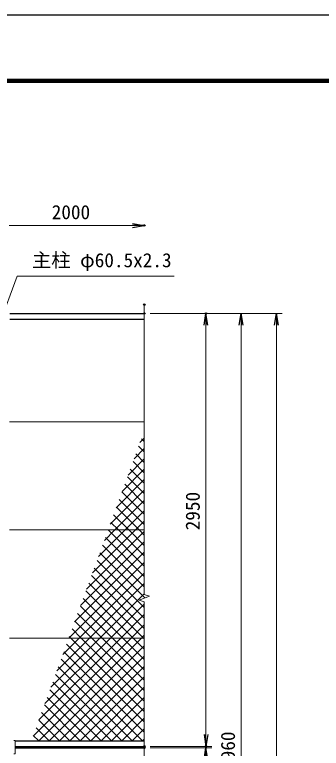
# Model space of a CAD drawing. Units: millimetres, scale not verified. Extents: x -8399 to 8401, y -5940 to 5940.
# Drawn here: x -4276 to -2188, y 941 to 5940 of the extents above; entities that cross this region are included whole.
import ezdxf
from ezdxf.enums import TextEntityAlignment as Align

# ---------------------------------------------------------------- set-up
doc = ezdxf.new("R2010")
doc.units = ezdxf.units.MM
doc.header["$LTSCALE"] = 20
doc.header["$PDMODE"] = 32
doc.header["$PDSIZE"] = 10
for name, color, linetype, lineweight in [('0-1_D-STR1', 1, 'Continuous', 25), ('0-5_D-STR-DIM', 7, 'Continuous', 13), ('0-8_D-STR3', 3, 'Continuous', 13), ('0-9_D-STR-TXT', 7, 'Continuous', 13), ('0-D_D-STR2', 7, 'Continuous', 13), ('0-E_D-TTL', 7, 'Continuous', 25)]:
    doc.layers.add(name, color=color, linetype=linetype, lineweight=lineweight)
doc.layers.add('0-6_0', color=7, linetype='Continuous')
doc.layers.add('0-7_Defpoints', color=8, linetype='Continuous')
doc.styles.add('ＭＳ ゴシック', font='')
doc.styles.get('ＭＳ ゴシック').set_extended_font_data('MS Gothic')

# ---------------------------------------------------------------- blocks, each defined once
blk = doc.blocks.new('_Open')
at = {"layer": '0-6_0'}
blk.add_line((-20, 3.333), (0, 0), dxfattribs=at)
blk.add_lwpolyline([(-20, -3.333), (0, 0), (-20, 0)], dxfattribs=at)

msp = doc.modelspace()

# ---------------------------------------------------------------- linework, layer by layer
at = {"layer": '0-1_D-STR1'}
for p, q in [((-4308.42, 3904.46), (-3393.42, 3904.46)), ((-4308.42, 3866.36), (-3393.42, 3866.36)), ((-4273.42, 992.56), (-3393.42, 992.56)), ((-4273.42, 954.46), (-3393.42, 954.46)), ((-4273.42, 944.46), (-3393.42, 944.46))]:
    msp.add_line(p, q, dxfattribs=at)
at = {"layer": '0-5_D-STR-DIM'}
for p, q in [((-4313.42, 4504.46), (-3473.42, 4504.46)), ((-3393.42, 3964.46), (-3393.42, 1990.11)), ((-3353.42, 3904.46), (-2693.42, 3904.46)), ((-3353.42, 3904.46), (-2453.42, 3904.46)), ((-3353.42, 3904.46), (-2933.42, 3904.46)), ((-2973.42, 1034.46), (-2973.42, 3824.46)), ((-2733.42, 3824.46), (-2733.42, -1975.54)), ((-2493.42, 3824.46), (-2493.42, -2675.54)), ((-3428.66, 1951.63), (-3358.18, 1977.28)), ((-3393.42, 1938.81), (-3428.66, 1951.63)), ((-3358.18, 1977.28), (-3393.42, 1990.11)), ((-3393.42, 1938.81), (-3393.42, -504.89)), ((-2973.42, 1034.46), (-2973.42, 1114.46)), ((-3353.42, 954.46), (-2933.42, 954.46)), ((-3353.42, 954.46), (-2933.42, 954.46)), ((-2973.42, 944.46), (-2973.42, 954.46)), ((-3353.42, 944.46), (-2933.42, 944.46)), ((-3353.42, 944.46), (-2933.42, 944.46))]:
    msp.add_line(p, q, dxfattribs=at)
at = {"layer": '0-7_Defpoints'}
for p in [(-3393.42, 4504.46), (-3393.42, 3964.46), (-3393.42, 3904.46), (-2973.42, 3904.46), (-3393.42, 954.46), (-2973.42, 954.46), (-3393.42, 944.46)]:
    msp.add_point(p, dxfattribs=at)
at = {"layer": '0-8_D-STR3'}
for p, q in [((-3393.42, 3166.46), (-4310.92, 3166.46)), ((-3393.42, 2429.46), (-4310.92, 2429.46)), ((-3393.42, 1692.46), (-4310.92, 1692.46))]:
    msp.add_line(p, q, dxfattribs=at)
msp.add_lwpolyline([(-4282.42, 993.83), (-4273.42, 993.83), (-4273.42, 904.57), (-4282.42, 904.57)], dxfattribs=at)
at = {"layer": '0-9_D-STR-TXT'}
msp.add_lwpolyline([(-3190.85, 4158.48), (-4260.21, 4158.48), (-4382.89, 3830.99)], dxfattribs=at)
at = {"layer": '0-D_D-STR2'}
for p, q in [((-3393.42, 3101.87), (-3394.56, 3103)), ((-3422.77, 3025.49), (-3393.42, 3054.84)), ((-3393.42, 3031.16), (-3413.43, 3051.16)), ((-3463.23, 2914.32), (-3393.42, 2984.13)), ((-3393.42, 2960.45), (-3432.3, 2999.32)), ((-3503.7, 2803.14), (-3393.42, 2913.42)), ((-3393.42, 2889.73), (-3451.16, 2947.48)), ((-3393.42, 2819.02), (-3470.03, 2895.63)), ((-3544.16, 2691.97), (-3393.42, 2842.71)), ((-3393.42, 2748.31), (-3488.9, 2843.79)), ((-3584.63, 2580.79), (-3393.42, 2772)), ((-3393.42, 2677.6), (-3507.77, 2791.95)), ((-3625.09, 2469.62), (-3393.42, 2701.29)), ((-3393.42, 2606.89), (-3526.64, 2740.11)), ((-3393.42, 2536.18), (-3545.51, 2688.27)), ((-3594.54, 2429.46), (-3393.42, 2630.57)), ((-3393.42, 2465.47), (-3564.38, 2636.43)), ((-3428.12, 2429.46), (-3583.25, 2584.58)), ((-3523.83, 2429.46), (-3393.42, 2559.86)), ((-3498.83, 2429.46), (-3602.12, 2532.74)), ((-3569.54, 2429.46), (-3620.98, 2480.9)), ((-3453.12, 2429.46), (-3393.42, 2489.15)), ((-3786.95, 2024.92), (-3393.42, 2418.44)), ((-3746.48, 2136.09), (-3453.12, 2429.46)), ((-3706.02, 2247.27), (-3523.83, 2429.46)), ((-3665.56, 2358.44), (-3594.54, 2429.46)), ((-3393.42, 2182.63), (-3639.85, 2429.06)), ((-3393.42, 2253.34), (-3569.54, 2429.46)), ((-3393.42, 2324.05), (-3498.83, 2429.46)), ((-3393.42, 2394.76), (-3428.12, 2429.46)), ((-3393.42, 2111.92), (-3658.72, 2377.22)), ((-3827.41, 1913.74), (-3393.42, 2347.73)), ((-3393.42, 2041.21), (-3677.59, 2325.37)), ((-3867.88, 1802.57), (-3393.42, 2277.02)), ((-3389, 1966.07), (-3696.46, 2273.53)), ((-3907.28, 1692.46), (-3393.42, 2206.31)), ((-3393.42, 1899.78), (-3715.33, 2221.69)), ((-3393.42, 1829.07), (-3734.2, 2169.85)), ((-3836.57, 1692.46), (-3393.42, 2135.6)), ((-3393.42, 1758.36), (-3753.07, 2118.01)), ((-3398.23, 1692.46), (-3771.94, 2066.17)), ((-3765.86, 1692.46), (-3393.42, 2064.89)), ((-3468.94, 1692.46), (-3790.8, 2014.32)), ((-3539.65, 1692.46), (-3809.67, 1962.48)), ((-3695.14, 1692.46), (-3393.42, 1994.18)), ((-3610.36, 1692.46), (-3828.54, 1910.64)), ((-3624.43, 1692.46), (-3393.42, 1923.47)), ((-3681.07, 1692.46), (-3847.41, 1858.8)), ((-3553.72, 1692.46), (-3393.42, 1852.76)), ((-3751.78, 1692.46), (-3866.28, 1806.96)), ((-3822.49, 1692.46), (-3885.15, 1755.11)), ((-3483.01, 1692.46), (-3393.42, 1782.05)), ((-3893.2, 1692.46), (-3904.02, 1703.27)), ((-4151.13, 1024.34), (-3483.01, 1692.46)), ((-4110.66, 1135.51), (-3553.72, 1692.46)), ((-4070.2, 1246.69), (-3624.43, 1692.46)), ((-4029.74, 1357.87), (-3695.14, 1692.46)), ((-3989.27, 1469.04), (-3765.86, 1692.46)), ((-3948.81, 1580.22), (-3836.57, 1692.46)), ((-3393.42, 1121.97), (-3922.89, 1651.43)), ((-3908.34, 1691.39), (-3907.28, 1692.46)), ((-3393.42, 1192.68), (-3893.2, 1692.46)), ((-3393.42, 1263.39), (-3822.49, 1692.46)), ((-3393.42, 1334.1), (-3751.78, 1692.46)), ((-3393.42, 1404.81), (-3681.07, 1692.46)), ((-3393.42, 1475.52), (-3610.36, 1692.46)), ((-3393.42, 1546.23), (-3539.65, 1692.46)), ((-3393.42, 1616.94), (-3468.94, 1692.46)), ((-3393.42, 1687.65), (-3398.23, 1692.46)), ((-4041.49, 992.56), (-3393.42, 1640.62)), ((-3970.78, 992.56), (-3393.42, 1569.91)), ((-3393.42, 1051.26), (-3941.76, 1599.59)), ((-3405.43, 992.56), (-3960.62, 1547.75)), ((-3476.14, 992.56), (-3979.49, 1495.91)), ((-3900.07, 992.56), (-3393.42, 1499.2)), ((-3546.85, 992.56), (-3998.36, 1444.06)), ((-3829.36, 992.56), (-3393.42, 1428.49)), ((-3617.57, 992.56), (-4017.23, 1392.22)), ((-3758.65, 992.56), (-3393.42, 1357.78)), ((-3688.28, 992.56), (-4036.1, 1340.38)), ((-3758.99, 992.56), (-4054.97, 1288.54)), ((-3687.94, 992.56), (-3393.42, 1287.07)), ((-3829.7, 992.56), (-4073.84, 1236.7)), ((-3617.23, 992.56), (-3393.42, 1216.36)), ((-3900.41, 992.56), (-4092.71, 1184.85)), ((-3971.12, 992.56), (-4111.58, 1133.01)), ((-3546.52, 992.56), (-3393.42, 1145.65)), ((-4041.83, 992.56), (-4130.44, 1081.17)), ((-3475.81, 992.56), (-3393.42, 1074.94)), ((-4112.54, 992.56), (-4149.31, 1029.33)), ((-3405.1, 992.56), (-3393.42, 1004.23))]:
    msp.add_line(p, q, dxfattribs=at)
msp.add_lwpolyline([(-4112.2, 992.56), (-3412.3, 1692.46), (-3393.42, 1711.34)], dxfattribs=at)
at = {"layer": '0-E_D-TTL', "color": 2}
msp.add_lwpolyline([(-8399.36, 5940.45), (8400.64, 5940.45), (8400.64, -5939.55), (-8399.36, -5939.55)], close=True, dxfattribs=at)
at = {"layer": '0-E_D-TTL'}
for points in [[(-7859.36, 5500.45), (7860.64, 5500.45), (7860.64, -5499.55), (-7859.36, -5499.55)], [(-7854.36, 5495.45), (7855.64, 5495.45), (7855.64, -5494.55), (-7854.36, -5494.55)], [(-7849.36, 5490.45), (7850.64, 5490.45), (7850.64, -5489.55), (-7849.36, -5489.55)], [(-7844.36, 5485.45), (7845.64, 5485.45), (7845.64, -5484.55), (-7844.36, -5484.55)], [(-7839.36, 5480.45), (7840.64, 5480.45), (7840.64, -5479.55), (-7839.36, -5479.55)]]:
    msp.add_lwpolyline(points, close=True, dxfattribs=at)

# ---------------------------------------------------------------- block references
at = {"layer": '0-5_D-STR-DIM', "xscale": 4, "yscale": 4}
msp.add_blockref('_Open', (-3393.42, 4504.46), dxfattribs=at)
for p, rotation in [((-2973.42, 3904.46), 90), ((-2733.42, 3904.46), 90), ((-2493.42, 3904.46), 90), ((-2973.42, 954.46), 270), ((-2973.42, 954.46), 270), ((-2973.42, 944.46), 90), ((-2973.42, 944.46), 90)]:
    msp.add_blockref('_Open', p, dxfattribs=dict(at, rotation=rotation))

# ---------------------------------------------------------------- texts
at = {"layer": '0-5_D-STR-DIM', "style": 'ＭＳ ゴシック'}
msp.add_text('2000', height=96.19, dxfattribs=at).set_placement((-4023.92, 4517.95), align=Align.BOTTOM_LEFT)
for s, p in [('2950', (-2986.92, 2426.96)), ('5960', (-2746.92, 794.21))]:
    msp.add_text(s, height=96.19, rotation=90, dxfattribs=at).set_placement(p, align=Align.BOTTOM_LEFT)
at = {"layer": '0-9_D-STR-TXT', "style": 'ＭＳ ゴシック'}
msp.add_text('主柱 φ60.5x2.3', height=96.19, dxfattribs=at).set_placement((-4158.37, 4190.51), align=Align.BOTTOM_LEFT)

doc.saveas('drawing.dxf')
